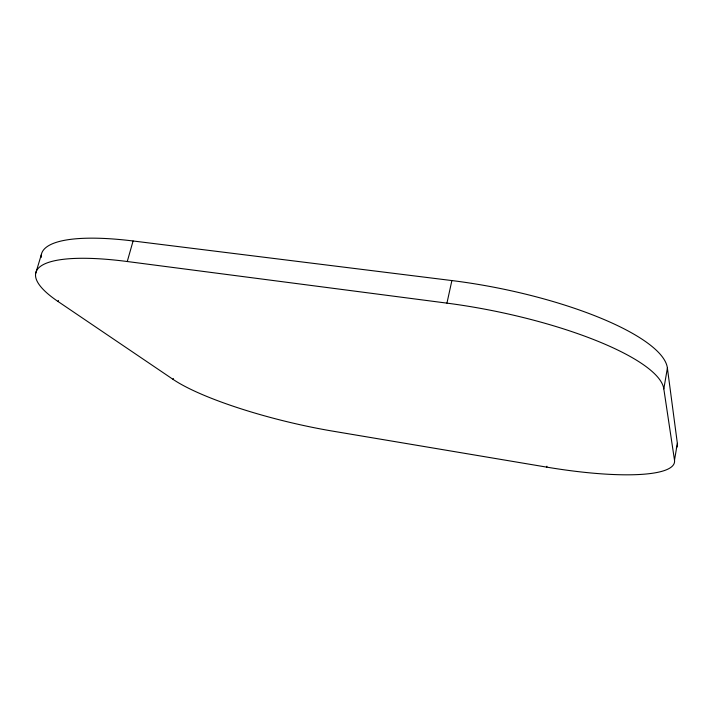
<?xml version="1.0" encoding="UTF-8"?>
<svg xmlns="http://www.w3.org/2000/svg" width="713" height="713" viewBox="0 0 713 713"><rect width="100%" height="100%" fill="white"/><g stroke="black" fill="none" stroke-linecap="round" stroke-linejoin="round"><path stroke-width="1.07" d="M58.421 300.44L58.101 301.537L173.072 379.378A136.629 26.675 13.6 0 0 333.167 431.213L546.728 467.131A146.299 29.991 11.3 0 0 674.507 460.233L677.35 443.326L667.395 368.104A179.961 49.144 11.5 0 0 451.882 280.565L133.09 240.976A168.099 41.871 15.1 0 0 41.149 257.509M674.507 460.233L663.812 388.897L667.395 368.104M546.728 467.131L546.907 466.204M663.812 388.897A180.674 46.434 11.6 0 0 446.944 303.132L451.882 280.565M173.072 379.378L173.321 378.46M58.101 301.537A168.714 39.545 15 0 1 127.253 261.519L133.09 240.976M35.65 273.507L41.283 254.844M127.253 261.519L446.944 303.132M677.35 443.326A145.835 31.782 11.2 0 1 676.307 448.138"/></g></svg>
